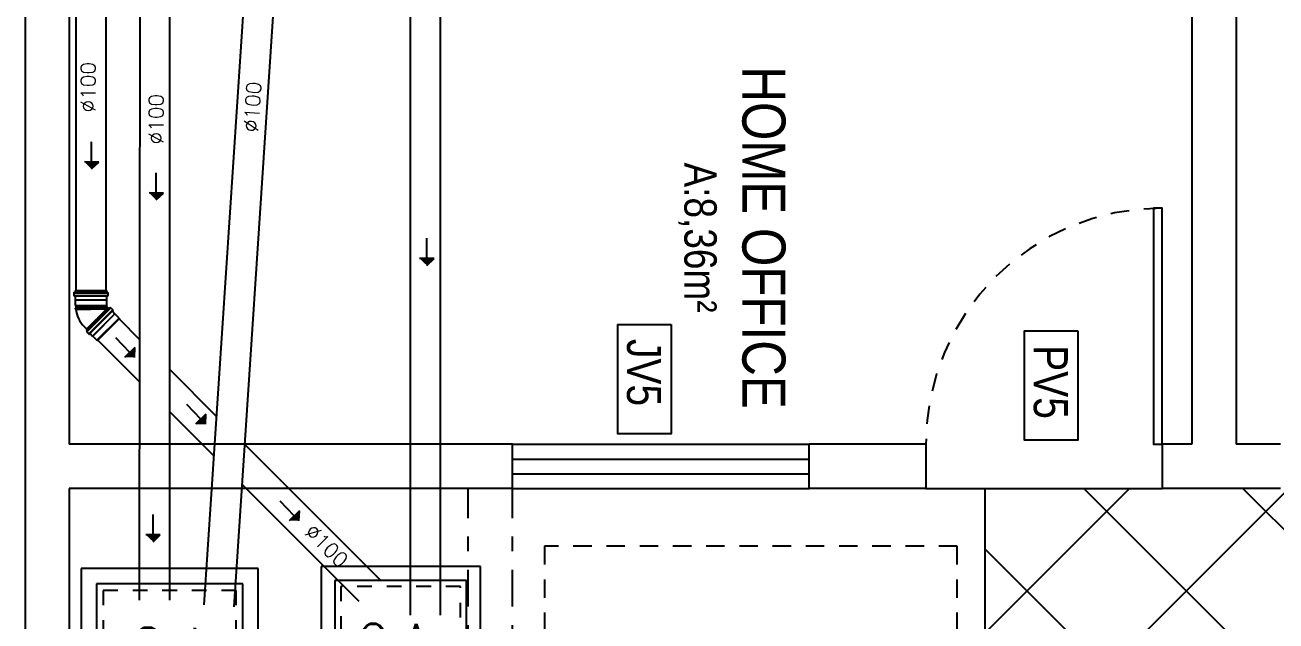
# Model space of a CAD drawing. Header units: millimetres. Extents: x 2993 to 6523, y 1057 to 2221.
# Drawn here: x 3042.14 to 3050.61, y 1137.43 to 1141.46 of the extents above; entities that cross this region are included whole.
import ezdxf
from ezdxf.enums import TextEntityAlignment as Align

# ---------------------------------------------------------------- set-up
doc = ezdxf.new("R2010")
doc.units = ezdxf.units.MM
for name, pattern in [('DASHDOT2', [0.5, 0.25, -0.125, 0, -0.125]), ('HIDDEN', [0.375, 0.25, -0.125]), ('HIDDEN2', [0.1875, 0.125, -0.0625])]:
    doc.linetypes.add(name, pattern=pattern)
for name, color, linetype in [('AR-MOB', 252, 'Continuous'), ('E-txt-g', 3, 'Continuous'), ('HIDRA', 4, 'Continuous'), ('HIDROGRAFIA', 4, 'Continuous'), ('Texto-Tubos', 7, 'Continuous'), ('TigreCad', 3, 'Continuous'), ('Tinterno', 9, 'Continuous')]:
    doc.layers.add(name, color=color, linetype=linetype)
doc.layers.add('E-Txt-W', color=7, linetype='Continuous', lineweight=20)
doc.styles.add('F2', font='ARIALN.TTF')
doc.styles.add('R80', font='simplex.shx', dxfattribs={"height": 12})
doc.styles.add('REG60', font='romans.shx', dxfattribs={"width": 0.8, "height": 0.15})
doc.styles.add('REG80', font='romans.shx', dxfattribs={"width": 0.8, "height": 0.2})
doc.styles.add('TCTUBOS-TXT', font='txt.shx')

# ---------------------------------------------------------------- blocks, each defined once
blk = doc.blocks.new('TXT-AMB75')
at = {"layer": 'E-txt-g', "style": 'REG80', "width": 0.8, "flags": 8}
blk.add_attdef('TXT', text='', height=0.2, dxfattribs=at).set_placement((0.0055, 0.2964), align=Align.CENTER)
at = {"layer": 'E-Txt-W', "style": 'REG60', "width": 0.8, "flags": 8}
blk.add_attdef('TXT', text='', height=0.15, dxfattribs=at).set_placement((0.0055, 0.0271), align=Align.CENTER)
blk = doc.blocks.new('inp_cx')
for p, q in [((40, 40), (-40, 40)), ((-40, 40), (-40, -40)), ((40, -40), (40, 40)), ((-40, -40), (40, -40))]:
    blk.add_line(p, q)
at = {"color": 1, "linetype": 'Continuous', "ltscale": 0.5}
for p, q in [((33, 33), (-33, 33)), ((-33, 33), (-33, -33)), ((33, -33), (33, 33)), ((-33, -33), (33, -33))]:
    blk.add_line(p, q, dxfattribs=at)
at = {"color": 1, "linetype": 'HIDDEN', "ltscale": 0.5}
for p, q in [((30, 30), (-30, 30)), ((-30, 30), (-30, -30)), ((30, -30), (30, 30)), ((-30, -30), (30, -30))]:
    blk.add_line(p, q, dxfattribs=at)
at = {"style": 'R80'}
blk.add_text('C.I.', height=20.592, dxfattribs=at).set_placement((-19.56, -7.5))
blk = doc.blocks.new('_cxareia')
for p, q in [((40, 40), (-40, 40)), ((-40, 40), (-40, -40)), ((40, -40), (40, 40)), ((-40, -40), (40, -40))]:
    blk.add_line(p, q)
at = {"color": 1, "linetype": 'Continuous', "ltscale": 0.5}
for p, q in [((33, 33), (-33, 33)), ((-33, 33), (-33, -33)), ((33, -33), (33, 33)), ((-33, -33), (33, -33))]:
    blk.add_line(p, q, dxfattribs=at)
at = {"color": 1, "linetype": 'HIDDEN', "ltscale": 0.5}
for p, q in [((30, 30), (-30, 30)), ((-30, 30), (-30, -30)), ((30, -30), (30, 30)), ((-30, -30), (30, -30))]:
    blk.add_line(p, q, dxfattribs=at)
at = {"style": 'R80'}
blk.add_text('C.A.', height=17.28, dxfattribs=at).set_placement((-21.97, -6.06))
blk = doc.blocks.new('j4n100p')
at = {"layer": 'TigreCad'}
for p, q in [((9.8, 50.8), (9.9, 52.3)), ((9.8, 50.8), (9.8, 0)), ((12.9, 52.3), (9.9, 52.3)), ((9.9, 52.3), (9.9, 0)), ((13, 50.8), (12.9, 52.3)), ((12.9, 52.3), (12.9, 0)), ((19.2, 50.8), (13, 50.8)), ((13, 50.8), (13, 0)), ((21.4, 53), (19.2, 50.8)), ((41.1, 53), (21.4, 53)), ((21.4, 53), (21.4, -53)), ((41.4, 53.2), (41.1, 53)), ((41.1, 53), (41.1, -53)), ((53.5, 53.2), (41.4, 53.2)), ((41.4, 53.2), (41.4, -53.3)), ((54.7, 56.7), (54.5, 54.2)), ((65.1, 57.7), (55.7, 57.7)), ((55.7, 56.7), (55.7, -56.6)), ((65.1, 56.7), (65.1, -56.6)), ((66.1, 56.9), (66.9, 54)), ((72.3, 53.2), (67.9, 53.2)), ((72.3, 53.2), (72.3, -53.3)), ((-48.8, 23.1), (-58.1, 13.7)), ((9.8, -54.2), (9.8, 0)), ((13, -56), (13, 0)), ((19.1, -52.8), (13.7, -58.1)), ((21.4, -53), (21.2, -52.8)), ((41.1, -53), (21.4, -53)), ((41.4, -53.3), (41.1, -53)), ((53.5, -53.3), (41.4, -53.3)), ((54.7, -56.7), (54.5, -54.2)), ((65.1, -57.6), (55.7, -57.6)), ((66.1, -56.9), (66.9, -54)), ((72.3, -53.3), (67.9, -53.3))]:
    blk.add_line(p, q, dxfattribs=at)
for centre, radius, start, end in [((20.1, -45.8), 97.2, 96.0987, 135), ((53.5, 54.2), 1, 270, 355), ((55.7, 56.7), 1, 90, 175), ((65.1, 56.7), 1, 15, 90), ((67.9, 54.2), 1, 195, 270), ((20.1, -53.8), 1.5, 45, 135), ((53.5, -54.2), 1, 5, 90), ((55.7, -56.6), 1, 185, 270), ((65.1, -56.6), 1, 270, 345), ((67.9, -54.2), 1, 90, 165)]:
    blk.add_arc(centre, radius, start, end, dxfattribs=at)
at = {"layer": 'Tinterno'}
for p, q in [((19.2, 50.8), (19.2, -52.7)), ((54.4, 53.2), (54.4, -53.3)), ((67.1, 53.2), (67.1, -53.3)), ((13.7, -58.1), (-58.1, 13.7)), ((9.9, -54.3), (9.9, 0)), ((12.9, -53.3), (12.9, 0))]:
    blk.add_line(p, q, dxfattribs=at)
blk = doc.blocks.new('11031030p')
at = {"layer": 'TigreCad'}
for p, q in [((0, -53.3), (0, 53.2)), ((0, 53.2), (4.4, 53.2)), ((6.2, 56.9), (5.4, 54)), ((7.2, 57.6), (16.6, 57.6)), ((7.2, -56.7), (7.2, 56.6)), ((16.6, -56.7), (16.6, 56.6)), ((17.6, 56.7), (17.8, 54.2)), ((18.8, 53.2), (30.9, 53.2)), ((30.9, 53.2), (31.2, 53)), ((50.9, 53), (31.2, 53)), ((50.9, 53), (53.1, 50.8)), ((53.1, -50.8), (53.1, 50.8)), ((0, -53.3), (4.4, -53.3)), ((6.2, -56.9), (5.4, -54)), ((7.2, -57.7), (16.6, -57.7)), ((17.6, -56.7), (17.8, -54.2)), ((18.8, -53.3), (30.9, -53.3)), ((30.9, -53.3), (31.2, -53)), ((31.2, -53), (50.9, -53)), ((50.9, -53), (53.1, -50.8))]:
    blk.add_line(p, q, dxfattribs=at)
for centre, start, end in [((4.4, 54.2), 270, 345), ((7.2, 56.6), 90, 165), ((16.6, 56.6), 5, 90), ((18.8, 54.2), 185, 270), ((4.4, -54.2), 15, 90), ((7.2, -56.7), 195, 270), ((16.6, -56.7), 270, 355), ((18.8, -54.2), 90, 175)]:
    blk.add_arc(centre, 1, start, end, dxfattribs=at)
at = {"layer": 'Tinterno'}
for p, q in [((5.2, -53.3), (5.2, 53.2)), ((17.9, -53.3), (17.9, 53.2)), ((30.9, 53.2), (30.9, -53.3)), ((31.2, 53), (31.2, -53)), ((50.9, 53), (50.9, -53))]:
    blk.add_line(p, q, dxfattribs=at)
blk = doc.blocks.new('seta completa')
at = {"layer": 'HIDRA'}
blk.add_hatch(color=256, dxfattribs=at).paths.add_polyline_path([(3287.0612, 1108.0059), (3287.0377, 1107.9816), (3287.0612, 1107.9573)])
for p, q in [((3287.0612, 1107.9573), (3287.0612, 1108.0059)), ((3287.0377, 1107.9816), (3287.0612, 1107.9573)), ((3287.0612, 1107.9816), (3287.1298, 1107.9816))]:
    blk.add_line(p, q, dxfattribs=at)

msp = doc.modelspace()

# ---------------------------------------------------------------- hatches: boundary and pattern name
at = {"layer": 'AR-MOB'}
h = msp.add_hatch(dxfattribs=at)
h.set_pattern_fill('ANSI37,_O', color=256, scale=0.24, angle=-90)
h.set_pattern_definition([(315, (1029.44044, 11696.2544), (0.538815367, 0.538815367), []), (45, (1029.44044, 11696.2544), (-0.538815367, 0.538815367), [])])
edge = h.paths.add_edge_path(flags=16)
edge.add_line((3050.3258, 1132.7057), (3050.3258, 1133.4641))
edge = h.paths.add_edge_path(flags=16)
edge.add_arc((3050.3258, 1133.2713), 0.1096, -90, 270)
edge = h.paths.add_edge_path(flags=16)
edge.add_line((3050.1331, 1133.2713), (3050.5185, 1133.2713))
h.paths.add_polyline_path([(3051.0073, 1133.889), (3051.0073, 1132.0305), (3051.4599, 1132.0305), (3051.4599, 1133.889)], flags=24)
h.paths.add_polyline_path([(3050.586, 1133.6035), (3050.586, 1132.3159), (3050.9802, 1132.3159), (3050.9802, 1133.6035)], flags=24)
h.paths.add_polyline_path([(3055.8357, 1129.7229), (3055.0483, 1129.776), (3055.129, 1130.3218), (3055.1608, 1131.0136), (3055.1235, 1131.7522), (3055.0429, 1132.5075), (3055.0248, 1134.8012), (3055.1627, 1135.6853), (3055.1627, 1136.4314), (3054.9104, 1137.1357), (3054.2179, 1137.3826), (3052.0821, 1137.3508), (3051.6483, 1137.0595), (3051.4722, 1136.1264), (3051.4722, 1134.9628), (3051.562, 1131.8232), (3051.3168, 1130.5604), (3051.5485, 1129.7229), (3048.6357, 1129.7229), (3048.6357, 1138.3229), (3055.8357, 1138.3229)])
h.paths.add_polyline_path([(3050.3062, 1133.1888), (3050.3062, 1132.6166), (3050.6273, 1132.6166), (3050.6273, 1133.1888)], flags=24)

# ---------------------------------------------------------------- linework, layer by layer
at = {"layer": 'AR-MOB', "linetype": 'Continuous'}
for p, q in [((3042.1357, 1151.3229), (3042.1357, 1124.4229)), ((3042.1357, 1151.3229), (3042.1357, 1124.4229)), ((3050.3357, 1143.4229), (3050.3357, 1138.6229)), ((3042.4357, 1143.0229), (3042.4357, 1138.6229)), ((3050.0357, 1143.0229), (3050.0357, 1138.6229)), ((3045.4357, 1138.6229), (3042.4357, 1138.6229)), ((3045.4357, 1138.3229), (3045.4357, 1138.6229)), ((3048.2357, 1138.6229), (3047.4454, 1138.6229)), ((3047.4454, 1138.3229), (3047.4454, 1138.6229)), ((3048.2357, 1138.6229), (3048.2357, 1138.3229)), ((3050.0357, 1138.6229), (3049.8357, 1138.6229)), ((3049.8357, 1138.6229), (3049.8357, 1138.3229)), ((3050.6361, 1138.6229), (3050.3357, 1138.6229)), ((3045.4357, 1138.3229), (3042.4357, 1138.3229)), ((3042.4357, 1138.3229), (3042.4357, 1125.0229)), ((3048.2357, 1138.3229), (3047.4454, 1138.3229)), ((3048.2357, 1138.3229), (3047.5357, 1138.3229)), ((3050.6361, 1138.3229), (3049.8357, 1138.3229))]:
    msp.add_line(p, q, dxfattribs=at)
at = {"layer": 'AR-MOB'}
for p, q in [((3045.4357, 1138.6229), (3047.4454, 1138.6229)), ((3045.4357, 1138.5229), (3047.4454, 1138.5229)), ((3045.4357, 1138.4229), (3047.4454, 1138.4229)), ((3045.4357, 1138.3229), (3047.4454, 1138.3229)), ((3048.2357, 1138.3229), (3049.8357, 1138.3229)), ((3048.6357, 1138.3229), (3048.6319, 1129.7229))]:
    msp.add_line(p, q, dxfattribs=at)
at = {"layer": 'AR-MOB', "linetype": 'DASHDOT2'}
for p, q in [((3045.1357, 1129.7229), (3045.1357, 1138.3229)), ((3045.4357, 1129.7229), (3045.4357, 1138.3229))]:
    msp.add_line(p, q, dxfattribs=at)
at = {"layer": 'AR-MOB'}
for points in [[(3049.8357, 1138.6229), (3049.8357, 1140.2229), (3049.7757, 1140.2229), (3049.7757, 1138.6229)], [(3046.5106, 1139.434), (3046.5106, 1138.6926), (3046.15, 1138.6926), (3046.15, 1139.434)], [(3049.2648, 1139.3917), (3049.2648, 1138.6503), (3048.9043, 1138.6503), (3048.9043, 1139.3917)]]:
    msp.add_lwpolyline(points, close=True, dxfattribs=at)
at = {"layer": 'AR-MOB', "linetype": 'HIDDEN2'}
msp.add_lwpolyline([(3045.6542, 1137.1325), (3048.4479, 1137.1325), (3048.4479, 1137.9325), (3045.6542, 1137.9325)], close=True, dxfattribs=at)
msp.add_arc((3049.8357, 1138.6229), 1.6, 90, 180, dxfattribs=at)
at = {"layer": 'TigreCad'}
for p, q in [((3044.7446, 1153.2803), (3044.7446, 1137.4646)), ((3044.9478, 1153.2803), (3044.9478, 1137.4646)), ((3043.8047, 1144.4366), (3043.346, 1137.5339)), ((3044.0074, 1144.4231), (3043.5487, 1137.5204)), ((3042.4793, 1142.6357), (3042.4793, 1139.6641)), ((3042.6825, 1142.6357), (3042.6825, 1139.6641)), ((3042.912, 1137.5654), (3042.9153, 1142.203)), ((3043.1152, 1137.5654), (3043.1152, 1142.203)), ((3042.7723, 1139.4718), (3042.9133, 1139.3308)), ((3042.6286, 1139.3281), (3042.9131, 1139.0436)), ((3043.1152, 1139.1288), (3043.431, 1138.8131)), ((3043.1152, 1138.8415), (3043.4131, 1138.5436)), ((3043.6212, 1138.6229), (3044.5403, 1137.7037)), ((3043.604, 1138.3527), (3044.3967, 1137.56))]:
    msp.add_line(p, q, dxfattribs=at)

# ---------------------------------------------------------------- block references
at = {"layer": 'AR-MOB'}
ref = msp.add_blockref('TXT-AMB75', (3046.5609, 1140.0314), dxfattribs=dict(at, xscale=1.458, yscale=1.458, zscale=1.458, rotation=270))
ref.add_attrib('TXT', 'HOME OFFICE', dxfattribs={"layer": 'E-txt-g', "color": 2, "height": 0.2916, "rotation": 270, "style": 'F2'}).set_placement((3046.9931, 1140.0235), align=Align.CENTER)
ref.add_attrib('TXT', 'A:8,36m²', dxfattribs={"layer": 'E-Txt-W', "height": 0.2187, "rotation": 270, "style": 'F2'}).set_placement((3046.6004, 1140.0235), align=Align.CENTER)
at = {"layer": 'HIDRA'}
for name, p, xscale, yscale, zscale, rotation in [('seta completa', (5250.7069, -5436.2253), 2, 2, 2, 89.93166406344658), ('seta completa', (5251.1451, -5436.4353), 2, 2, 2, 89.93166406344658), ('seta completa', (5252.9772, -5436.8792), 2, 2, 2, 89.93166406344658), ('11031030p', (3042.6253, 1139.4751), 0.002, 0.002, 0.002, 314.9999999996749), ('seta completa', (9195.8784, -2065.4019), 2, 2, 2, 133.860819844779), ('seta completa', (9196.3588, -2065.8543), 2, 2, 2, 133.860819844779), ('seta completa', (9196.9915, -2066.5082), 2, 2, 2, 133.860819844779), ('seta completa', (5251.1238, -5438.7511), 2, 2, 2, 89.93166406344658)]:
    msp.add_blockref(name, p, dxfattribs=dict(at, xscale=xscale, yscale=yscale, zscale=zscale, rotation=rotation))
at = {"layer": 'HIDROGRAFIA'}
for name, p, xscale, yscale, zscale in [('inp_cx', (3043.1152, 1137.1815), 0.01500000000032742, 0.01499999999987267, 0.015), ('_cxareia', (3044.6799, 1137.2541), 0.01350000000093132, 0.01350000000002183, 0.0135)]:
    msp.add_blockref(name, p, dxfattribs=dict(at, xscale=xscale, yscale=yscale, zscale=zscale))
at = {"layer": 'TigreCad', "xscale": 0.002, "yscale": 0.002, "zscale": 0.002, "rotation": 90}
msp.add_blockref('j4n100p', (3042.5809, 1139.5195), dxfattribs=at)

# ---------------------------------------------------------------- texts
at = {"layer": 'AR-MOB', "linetype": 'Continuous', "style": 'F2'}
for s, p in [('JV5', (3046.4426, 1139.3367)), ('PV5', (3049.1968, 1139.2944))]:
    msp.add_text(s, height=0.23079, rotation=270, dxfattribs=at).set_placement(p, align=Align.TOP_LEFT)
at = {"layer": 'Texto-Tubos', "style": 'TCTUBOS-TXT'}
for rotation, p in [(90, (3042.6136, 1141.0422)), (86.1982, (3043.7258, 1140.9054)), (90, (3043.074, 1140.8255)), (315, (3044.1432, 1137.8996))]:
    msp.add_text('%%C100', height=0.1, rotation=rotation, dxfattribs=at).set_placement(p, align=Align.CENTER)

doc.saveas('drawing.dxf')
